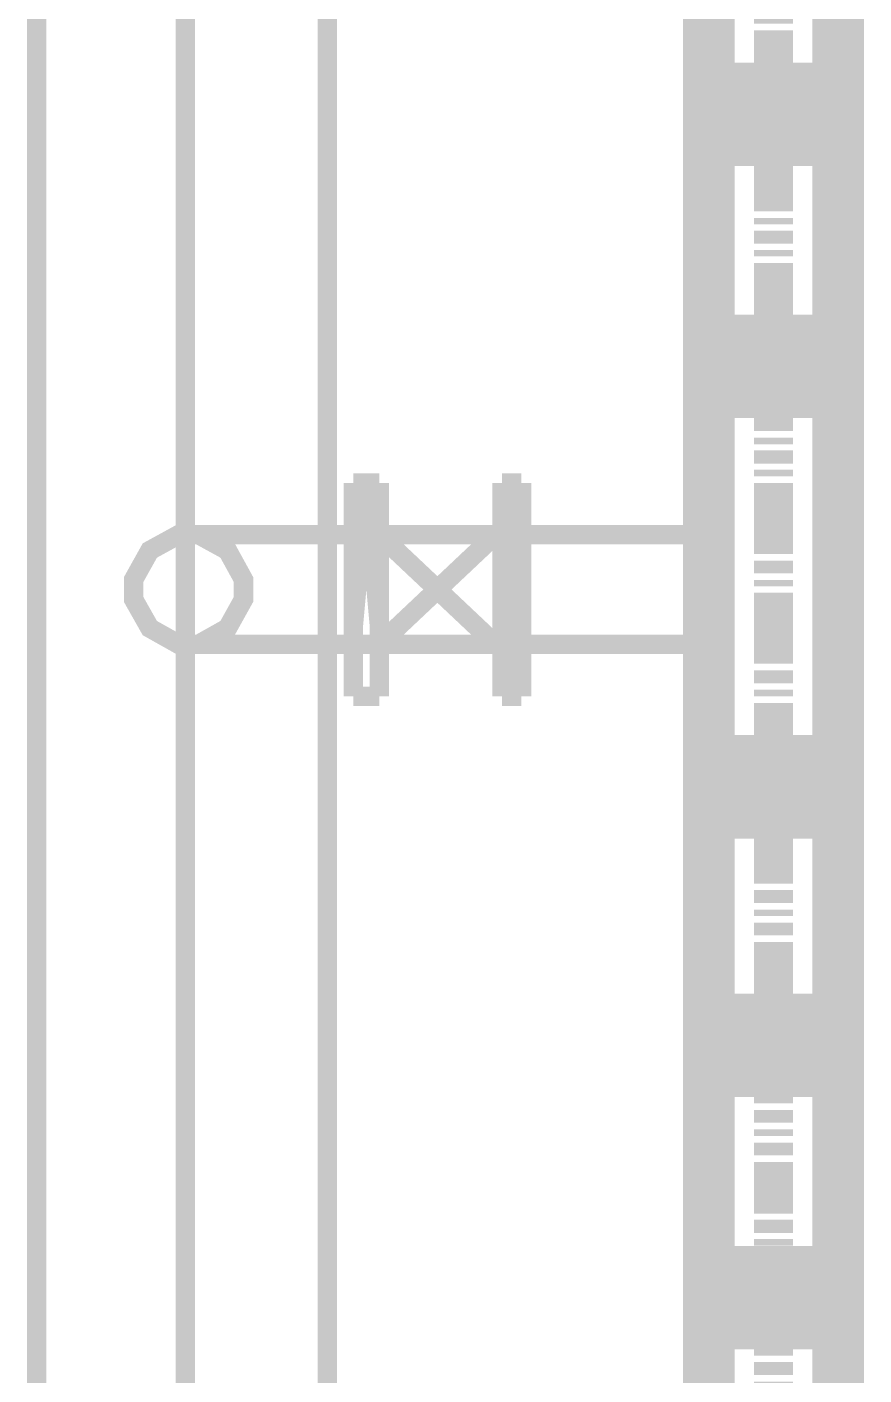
# Model space of a CAD drawing. Extents: x 0.4 to 11.4, y 0.4 to 16.2.
# Drawn here: x 2.2153 to 2.4311, y 10.0245 to 10.372 of the extents above; entities that cross this region are included whole.
import ezdxf

# ---------------------------------------------------------------- set-up
doc = ezdxf.new("R2010")
doc.units = 0
doc.header["$MEASUREMENT"] = 0

msp = doc.modelspace()

# ---------------------------------------------------------------- linework, layer by layer
at = {"color": 0}
for points, const_width in [([(2.21778, 12.4078), (2.21778, 5.47775)], 0.005), ([(2.25612, 5.46446), (2.25612, 12.4094)], 0.005), ([(2.29275, 5.46446), (2.29275, 12.4094)], 0.005), ([(2.39111, 10.2428), (2.39111, 10.5478)], 0.01333), ([(2.42443, 9.91276), (2.42443, 10.5478)], 0.01333), ([(2.40776, 10.3761), (2.40776, 10.3745), (2.40776, 10.3728)], 0.01), ([(2.40776, 10.3711), (2.40776, 10.3695), (2.40776, 10.3678), (2.40776, 10.3661)], 0.01), ([(2.40776, 10.3661), (2.40776, 10.3644), (2.40776, 10.3628), (2.40776, 10.3611), (2.40776, 10.3594)], 0.01), ([(2.42443, 10.3561), (2.39111, 10.3561)], 0.01333), ([(2.42443, 10.3428), (2.39111, 10.3428), (2.39111, 10.3561)], 0.01333), ([(2.40776, 10.3594), (2.40776, 10.3578), (2.40776, 10.3561), (2.40776, 10.3544), (2.40776, 10.3528)], 0.01), ([(2.40776, 10.3511), (2.40776, 10.3494)], 0.01), ([(2.39279, 10.3494), (2.39442, 10.3494), (2.39611, 10.3494)], 0.01), ([(2.39779, 10.3494), (2.39947, 10.3494), (2.4011, 10.3494), (2.40278, 10.3494)], 0.01), ([(2.40278, 10.3494), (2.40446, 10.3494), (2.40608, 10.3494), (2.40776, 10.3494), (2.40944, 10.3494)], 0.01), ([(2.40776, 10.3478), (2.40776, 10.3461), (2.40776, 10.3445)], 0.01), ([(2.40944, 10.3494), (2.41114, 10.3494)], 0.01), ([(2.41276, 10.3494), (2.41444, 10.3494), (2.41612, 10.3494)], 0.01), ([(2.41775, 10.3494), (2.41943, 10.3494)], 0.01), ([(2.42111, 10.3494), (2.42279, 10.3494), (2.42443, 10.3494)], 0.01), ([(2.40776, 10.3428), (2.40776, 10.3411), (2.40776, 10.3395), (2.40776, 10.3378)], 0.01), ([(2.40776, 10.3378), (2.40776, 10.3361), (2.40776, 10.3344), (2.40776, 10.3328), (2.40776, 10.3311)], 0.01), ([(2.40776, 10.3311), (2.40776, 10.3294), (2.40776, 10.3278), (2.40776, 10.3261), (2.40776, 10.3244)], 0.01), ([(2.40776, 10.3227), (2.40776, 10.3211)], 0.01), ([(2.40776, 10.3194), (2.40776, 10.3178), (2.40776, 10.3161)], 0.01), ([(2.40776, 10.3145), (2.40776, 10.3128)], 0.01), ([(2.40776, 10.3111), (2.40776, 10.3095), (2.40776, 10.3078), (2.40776, 10.3061)], 0.01), ([(2.40776, 10.3061), (2.40776, 10.3045), (2.40776, 10.3028), (2.40776, 10.3011), (2.40776, 10.2994)], 0.01), ([(2.40776, 10.2994), (2.40776, 10.2978), (2.40776, 10.2961)], 0.01), ([(2.42443, 10.2911), (2.39111, 10.2911)], 0.01333), ([(2.40776, 10.2944), (2.40776, 10.2928)], 0.01), ([(2.40776, 10.2911), (2.40776, 10.2894), (2.40776, 10.2878)], 0.01), ([(2.39111, 10.2844), (2.39279, 10.2844), (2.39442, 10.2844), (2.39611, 10.2844), (2.39779, 10.2844)], 0.01), ([(2.39779, 10.2844), (2.39947, 10.2844)], 0.01), ([(2.4011, 10.2844), (2.40278, 10.2844)], 0.01), ([(2.40446, 10.2844), (2.40608, 10.2844), (2.40776, 10.2844)], 0.01), ([(2.40776, 10.2861), (2.40776, 10.2844)], 0.01), ([(2.40944, 10.2844), (2.41114, 10.2844), (2.41276, 10.2844), (2.41444, 10.2844)], 0.01), ([(2.41444, 10.2844), (2.41612, 10.2844), (2.41775, 10.2844), (2.41943, 10.2844), (2.42111, 10.2844)], 0.01), ([(2.42111, 10.2844), (2.42279, 10.2844)], 0.01), ([(2.40776, 10.2828), (2.40776, 10.2811), (2.40776, 10.2795), (2.40776, 10.2778)], 0.01), ([(2.42443, 10.2778), (2.39111, 10.2778)], 0.01333), ([(2.40776, 10.2778), (2.40776, 10.2761), (2.40776, 10.2745), (2.40776, 10.2728), (2.40776, 10.2711)], 0.01), ([(2.40776, 10.2711), (2.40776, 10.2694), (2.40776, 10.2678)], 0.01), ([(2.39111, 9.91276), (2.39111, 10.2644)], 0.01333), ([(2.40776, 10.2661), (2.40776, 10.2644)], 0.01), ([(2.40776, 10.2628), (2.40776, 10.2611), (2.40776, 10.2594)], 0.01), ([(2.40776, 10.2578), (2.40776, 10.2561)], 0.01), ([(2.40776, 10.2544), (2.40776, 10.2528), (2.40776, 10.2511), (2.40776, 10.2495)], 0.01), ([(2.29943, 10.2544), (2.29943, 10.1994)], 0.005), ([(2.30279, 10.2544), (2.29943, 10.2544)], 0.005), ([(2.3061, 10.2544), (2.30279, 10.2544)], 0.005), ([(2.3061, 10.2544), (2.3061, 10.1994)], 0.005), ([(2.33778, 10.2544), (2.33778, 10.1994)], 0.005), ([(2.33946, 10.2544), (2.33778, 10.2544)], 0.005), ([(2.34278, 10.2544), (2.33946, 10.2544)], 0.005), ([(2.34278, 10.2544), (2.34278, 10.1994)], 0.005), ([(2.40776, 10.2495), (2.40776, 10.2478), (2.40776, 10.2461), (2.40776, 10.2445), (2.40776, 10.2428)], 0.01), ([(2.40776, 10.2428), (2.40776, 10.2411), (2.40776, 10.2394), (2.40776, 10.2378), (2.40776, 10.2361)], 0.01), ([(2.39111, 10.2411), (2.25612, 10.2411)], 0.005), ([(2.3361, 10.2128), (2.3061, 10.2411)], 0.005), ([(2.3361, 10.2411), (2.3061, 10.2128)], 0.005), ([(2.40776, 10.2344), (2.40776, 10.2328), (2.40776, 10.2311)], 0.01), ([(2.40776, 10.2294), (2.40776, 10.2278)], 0.01), ([(2.40776, 10.2261), (2.40776, 10.2244), (2.40776, 10.2228), (2.40776, 10.2211)], 0.01), ([(2.40776, 10.2211), (2.40776, 10.2195), (2.40776, 10.2178), (2.40776, 10.2161), (2.40776, 10.2145)], 0.01), ([(2.40776, 10.2145), (2.40776, 10.2128), (2.40776, 10.2111), (2.40776, 10.2094), (2.40776, 10.2078)], 0.01), ([(2.39111, 10.2128), (2.25612, 10.2128)], 0.005), ([(2.40776, 10.2061), (2.40776, 10.2044), (2.40776, 10.2028)], 0.01), ([(2.40776, 10.2011), (2.40776, 10.1994)], 0.01), ([(2.40776, 10.1977), (2.40776, 10.1961), (2.40776, 10.1944), (2.40776, 10.1928)], 0.01), ([(2.30279, 10.1994), (2.29943, 10.1994)], 0.005), ([(2.3061, 10.1994), (2.30279, 10.1994)], 0.005), ([(2.33946, 10.1994), (2.33778, 10.1994)], 0.005), ([(2.34278, 10.1994), (2.33946, 10.1994)], 0.005), ([(2.40776, 10.1928), (2.40776, 10.1911), (2.40776, 10.1895), (2.40776, 10.1878), (2.40776, 10.1861)], 0.01), ([(2.42443, 10.1694), (2.39111, 10.1694), (2.39111, 10.1828)], 0.01333), ([(2.42443, 10.1828), (2.39111, 10.1828)], 0.01333), ([(2.40776, 10.1861), (2.40776, 10.1845), (2.40776, 10.1828), (2.40776, 10.1811), (2.40776, 10.1795)], 0.01), ([(2.40776, 10.1778), (2.40776, 10.1761), (2.40776, 10.1744)], 0.01), ([(2.39111, 10.1761), (2.39279, 10.1761), (2.39442, 10.1761)], 0.01), ([(2.39611, 10.1761), (2.39779, 10.1761), (2.39947, 10.1761), (2.4011, 10.1761)], 0.01), ([(2.4011, 10.1761), (2.40278, 10.1761), (2.40446, 10.1761), (2.40608, 10.1761), (2.40776, 10.1761)], 0.01), ([(2.40776, 10.1761), (2.40944, 10.1761)], 0.01), ([(2.40776, 10.1728), (2.40776, 10.1711)], 0.01), ([(2.41114, 10.1761), (2.41276, 10.1761), (2.41444, 10.1761)], 0.01), ([(2.41612, 10.1761), (2.41775, 10.1761)], 0.01), ([(2.41943, 10.1761), (2.42111, 10.1761), (2.42279, 10.1761), (2.42443, 10.1761)], 0.01), ([(2.40776, 10.1694), (2.40776, 10.1678), (2.40776, 10.1661)], 0.01), ([(2.40776, 10.1644), (2.40776, 10.1628), (2.40776, 10.1611), (2.40776, 10.1594)], 0.01), ([(2.40776, 10.1594), (2.40776, 10.1578), (2.40776, 10.1561), (2.40776, 10.1545), (2.40776, 10.1528)], 0.01), ([(2.40776, 10.1528), (2.40776, 10.1511)], 0.01), ([(2.40776, 10.1495), (2.40776, 10.1478), (2.40776, 10.1461)], 0.01), ([(2.40776, 10.1444), (2.40776, 10.1428)], 0.01), ([(2.40776, 10.1411), (2.40776, 10.1394), (2.40776, 10.1378)], 0.01), ([(2.40776, 10.1361), (2.40776, 10.1344), (2.40776, 10.1328), (2.40776, 10.1311)], 0.01), ([(2.40776, 10.1311), (2.40776, 10.1294), (2.40776, 10.1278), (2.40776, 10.1261), (2.40776, 10.1245)], 0.01), ([(2.40776, 10.1245), (2.40776, 10.1228)], 0.01), ([(2.40776, 10.1211), (2.40776, 10.1195), (2.40776, 10.1178)], 0.01), ([(2.42443, 10.1161), (2.39111, 10.1161), (2.39111, 10.1028)], 0.01333), ([(2.40776, 10.1161), (2.40776, 10.1144)], 0.01), ([(2.40776, 10.1128), (2.40776, 10.1111), (2.40776, 10.1094)], 0.01), ([(2.39279, 10.1094), (2.39442, 10.1094), (2.39611, 10.1094)], 0.01), ([(2.39779, 10.1094), (2.39947, 10.1094), (2.4011, 10.1094), (2.40278, 10.1094)], 0.01), ([(2.40278, 10.1094), (2.40446, 10.1094), (2.40608, 10.1094), (2.40776, 10.1094), (2.40944, 10.1094)], 0.01), ([(2.40776, 10.1078), (2.40776, 10.1061), (2.40776, 10.1044), (2.40776, 10.1028)], 0.01), ([(2.40944, 10.1094), (2.41114, 10.1094)], 0.01), ([(2.41276, 10.1094), (2.41444, 10.1094), (2.41612, 10.1094)], 0.01), ([(2.41775, 10.1094), (2.41943, 10.1094)], 0.01), ([(2.42111, 10.1094), (2.42279, 10.1094), (2.42443, 10.1094)], 0.01), ([(2.42443, 10.1028), (2.39111, 10.1028)], 0.01333), ([(2.40776, 10.1028), (2.40776, 10.1011), (2.40776, 10.0994), (2.40776, 10.0978), (2.40776, 10.0961)], 0.01), ([(2.40776, 10.0961), (2.40776, 10.0945)], 0.01), ([(2.40776, 10.0928), (2.40776, 10.0911), (2.40776, 10.0895)], 0.01), ([(2.40776, 10.0878), (2.40776, 10.0861)], 0.01), ([(2.40776, 10.0844), (2.40776, 10.0828), (2.40776, 10.0811)], 0.01), ([(2.40776, 10.0794), (2.40776, 10.0778), (2.40776, 10.0761), (2.40776, 10.0744)], 0.01), ([(2.40776, 10.0744), (2.40776, 10.0727), (2.40776, 10.0711), (2.40776, 10.0694), (2.40776, 10.0678)], 0.01), ([(2.40776, 10.0678), (2.40776, 10.0661)], 0.01), ([(2.40776, 10.0645), (2.40776, 10.0628), (2.40776, 10.0611)], 0.01), ([(2.40776, 10.0595), (2.40776, 10.0578)], 0.01), ([(2.40776, 10.0561), (2.40776, 10.0545), (2.40776, 10.0528)], 0.01), ([(2.42443, 10.0511), (2.39111, 10.0511), (2.39111, 10.0378)], 0.01333), ([(2.40776, 10.0511), (2.40776, 10.0494), (2.40776, 10.0478), (2.40776, 10.0461)], 0.01), ([(2.39111, 10.0444), (2.39279, 10.0444), (2.39442, 10.0444), (2.39611, 10.0444), (2.39779, 10.0444)], 0.01), ([(2.39779, 10.0444), (2.39947, 10.0444)], 0.01), ([(2.4011, 10.0444), (2.40278, 10.0444)], 0.01), ([(2.40446, 10.0444), (2.40608, 10.0444), (2.40776, 10.0444)], 0.01), ([(2.40776, 10.0461), (2.40776, 10.0444), (2.40776, 10.0428), (2.40776, 10.0411), (2.40776, 10.0394)], 0.01), ([(2.40944, 10.0444), (2.41114, 10.0444), (2.41276, 10.0444), (2.41444, 10.0444)], 0.01), ([(2.41444, 10.0444), (2.41612, 10.0444), (2.41775, 10.0444), (2.41943, 10.0444), (2.42111, 10.0444)], 0.01), ([(2.42111, 10.0444), (2.42279, 10.0444)], 0.01), ([(2.42443, 10.0378), (2.39111, 10.0378)], 0.01333), ([(2.40776, 10.0394), (2.40776, 10.0378)], 0.01), ([(2.40776, 10.0361), (2.40776, 10.0344), (2.40776, 10.0328)], 0.01), ([(2.40776, 10.0311), (2.40776, 10.0295)], 0.01), ([(2.40776, 10.0278), (2.40776, 10.0261), (2.40776, 10.0245)], 0.01), ([(2.40776, 10.0228), (2.40776, 10.0211), (2.40776, 10.0194), (2.40776, 10.0178)], 0.01)]:
    msp.add_lwpolyline(points, dxfattribs=dict(at, const_width=const_width))
for points, const_width in [([(2.40776, 10.3661), (2.40776, 10.3661)], 0.01), ([(2.40776, 10.3594), (2.40776, 10.3594)], 0.01), ([(2.41444, 10.3503), (2.41444, 10.3517), (2.4101, 10.3561), (2.40864, 10.3561), (2.40717, 10.3561), (2.40278, 10.3517), (2.40278, 10.3503), (2.40278, 10.3488), (2.40717, 10.3445), (2.40864, 10.3445), (2.4101, 10.3445), (2.41444, 10.3488), (2.41444, 10.3503)], 0.005), ([(2.40776, 10.3528), (2.40776, 10.3528)], 0.01), ([(2.40776, 10.3511), (2.40776, 10.3511)], 0.01), ([(2.39111, 10.3494), (2.39111, 10.3494)], 0.01), ([(2.39279, 10.3494), (2.39279, 10.3494)], 0.01), ([(2.40278, 10.3494), (2.40278, 10.3494)], 0.01), ([(2.40944, 10.3494), (2.40944, 10.3494)], 0.01), ([(2.40776, 10.3378), (2.40776, 10.3378)], 0.01), ([(2.40776, 10.3311), (2.40776, 10.3311)], 0.01), ([(2.40776, 10.3244), (2.40776, 10.3244)], 0.01), ([(2.40776, 10.3227), (2.40776, 10.3227)], 0.01), ([(2.40776, 10.3061), (2.40776, 10.3061)], 0.01), ([(2.40776, 10.2994), (2.40776, 10.2994)], 0.01), ([(2.41444, 10.2853), (2.41444, 10.2867), (2.4101, 10.2911), (2.40864, 10.2911), (2.40717, 10.2911), (2.40278, 10.2867), (2.40278, 10.2853), (2.40278, 10.2839), (2.40717, 10.2795), (2.40864, 10.2795), (2.4101, 10.2795), (2.41444, 10.2839), (2.41444, 10.2853)], 0.005), ([(2.39111, 10.2844), (2.39111, 10.2844)], 0.01), ([(2.39779, 10.2844), (2.39779, 10.2844)], 0.01), ([(2.41444, 10.2844), (2.41444, 10.2844)], 0.01), ([(2.42111, 10.2844), (2.42111, 10.2844)], 0.01), ([(2.42443, 10.2844), (2.42443, 10.2844)], 0.01), ([(2.40776, 10.2778), (2.40776, 10.2778)], 0.01), ([(2.40776, 10.2711), (2.40776, 10.2711)], 0.01), ([(2.30279, 10.1994), (2.30279, 10.2544), (2.30279, 10.1994)], 0.005), ([(2.33946, 10.1994), (2.33946, 10.2544), (2.33946, 10.1994)], 0.005), ([(2.40776, 10.2495), (2.40776, 10.2495)], 0.01), ([(2.40776, 10.2428), (2.40776, 10.2428)], 0.01), ([(2.27111, 10.2269), (2.27111, 10.2295), (2.26699, 10.237), (2.2595, 10.2411), (2.25694, 10.2411), (2.25444, 10.2411), (2.24696, 10.237), (2.24278, 10.2295), (2.24278, 10.2269), (2.24278, 10.2244), (2.24696, 10.217), (2.25444, 10.2128), (2.25694, 10.2128), (2.2595, 10.2128), (2.26699, 10.217), (2.27111, 10.2244), (2.27111, 10.2269)], 0.005), ([(2.40776, 10.2361), (2.40776, 10.2361)], 0.01), ([(2.40776, 10.2344), (2.40776, 10.2344)], 0.01), ([(2.40776, 10.2211), (2.40776, 10.2211)], 0.01), ([(2.40776, 10.2145), (2.40776, 10.2145)], 0.01), ([(2.40776, 10.2078), (2.40776, 10.2078)], 0.01), ([(2.40776, 10.2061), (2.40776, 10.2061)], 0.01), ([(2.40776, 10.1928), (2.40776, 10.1928)], 0.01), ([(2.40776, 10.1861), (2.40776, 10.1861)], 0.01), ([(2.41444, 10.1769), (2.41444, 10.1784), (2.4101, 10.1828), (2.40864, 10.1828), (2.40717, 10.1828), (2.40278, 10.1784), (2.40278, 10.1769), (2.40278, 10.1755), (2.40717, 10.1711), (2.40864, 10.1711), (2.4101, 10.1711), (2.41444, 10.1755), (2.41444, 10.1769)], 0.005), ([(2.40776, 10.1795), (2.40776, 10.1795)], 0.01), ([(2.40776, 10.1778), (2.40776, 10.1778)], 0.01), ([(2.39111, 10.1761), (2.39111, 10.1761)], 0.01), ([(2.4011, 10.1761), (2.4011, 10.1761)], 0.01), ([(2.40776, 10.1761), (2.40776, 10.1761)], 0.01), ([(2.40776, 10.1594), (2.40776, 10.1594)], 0.01), ([(2.40776, 10.1528), (2.40776, 10.1528)], 0.01), ([(2.40776, 10.1311), (2.40776, 10.1311)], 0.01), ([(2.40776, 10.1245), (2.40776, 10.1245)], 0.01), ([(2.41444, 10.1103), (2.41444, 10.1118), (2.4101, 10.1161), (2.40864, 10.1161), (2.40717, 10.1161), (2.40278, 10.1118), (2.40278, 10.1103), (2.40278, 10.1088), (2.40717, 10.1044), (2.40864, 10.1044), (2.4101, 10.1044), (2.41444, 10.1088), (2.41444, 10.1103)], 0.005), ([(2.39111, 10.1094), (2.39111, 10.1094)], 0.01), ([(2.39279, 10.1094), (2.39279, 10.1094)], 0.01), ([(2.40278, 10.1094), (2.40278, 10.1094)], 0.01), ([(2.40944, 10.1094), (2.40944, 10.1094)], 0.01), ([(2.40776, 10.1028), (2.40776, 10.1028)], 0.01), ([(2.40776, 10.0961), (2.40776, 10.0961)], 0.01), ([(2.40776, 10.0744), (2.40776, 10.0744)], 0.01), ([(2.40776, 10.0678), (2.40776, 10.0678)], 0.01), ([(2.39111, 10.0444), (2.39111, 10.0444)], 0.01), ([(2.39779, 10.0444), (2.39779, 10.0444)], 0.01), ([(2.41444, 10.0436), (2.41444, 10.0451), (2.4101, 10.0494), (2.40864, 10.0494), (2.40717, 10.0494), (2.40278, 10.0451), (2.40278, 10.0436), (2.40278, 10.0422), (2.40717, 10.0378), (2.40864, 10.0378), (2.4101, 10.0378), (2.41444, 10.0422), (2.41444, 10.0436)], 0.005), ([(2.40776, 10.0461), (2.40776, 10.0461)], 0.01), ([(2.41444, 10.0444), (2.41444, 10.0444)], 0.01), ([(2.42111, 10.0444), (2.42111, 10.0444)], 0.01), ([(2.42443, 10.0444), (2.42443, 10.0444)], 0.01), ([(2.40776, 10.0394), (2.40776, 10.0394)], 0.01)]:
    msp.add_lwpolyline(points, close=True, dxfattribs=dict(at, const_width=const_width))

doc.saveas('drawing.dxf')
